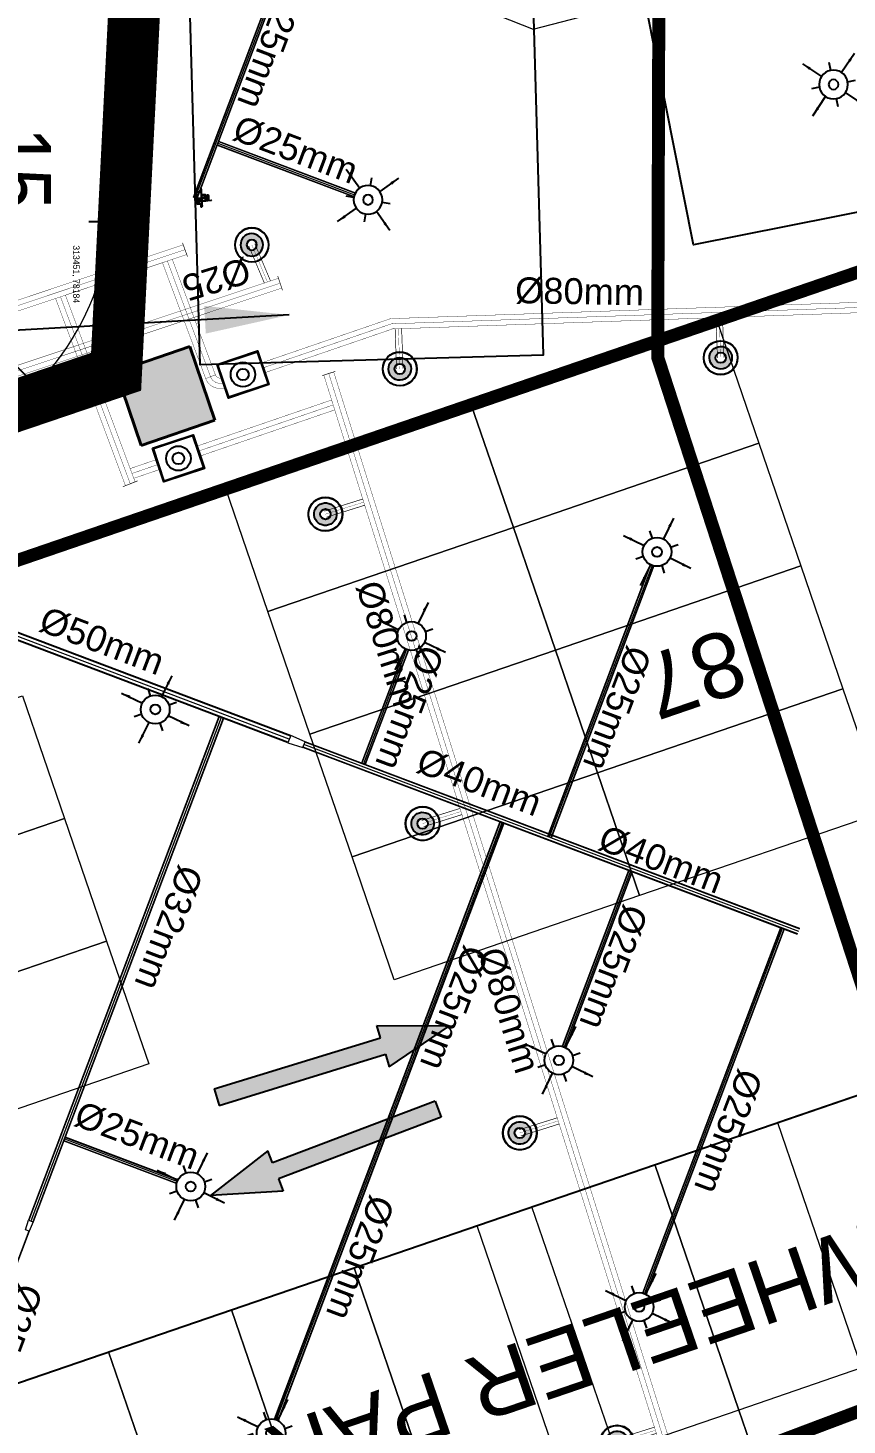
# Model space of a CAD drawing. Header units: inches. Extents: x 257070 to 799932, y -17980 to 269260.
# Drawn here: x 312817 to 319131, y 68906 to 79677 of the extents above; entities that cross this region are included whole.
import ezdxf

# ---------------------------------------------------------------- set-up
doc = ezdxf.new("R2010")
doc.units = ezdxf.units.IN
doc.header["$MEASUREMENT"] = 0
doc.header["$PDMODE"] = 99
doc.header["$PDSIZE"] = 100
doc.linetypes.add('Basement 1floor plan$0$CENTERX2', pattern=[4, 2.5, -0.5, 0.5, -0.5])
for name, color, linetype, lineweight in [('0-AES-DIM', 7, 'Continuous', 5), ('0-AES-F-SPRINKLER PIPE', 10, 'Continuous', 15), ('0-aes-FF-Sprinkler Header', 5, 'Continuous', 0), ('07--DIM-2', 2, 'Continuous', 25), ('E--CONCRETE-4', 4, 'Continuous', 40), ('E--CONCRETE-SHADE', 253, 'Continuous', 20), ('M--TILING-2', 252, 'Continuous', 18), ('Q--PARKING', 253, 'Continuous', 13)]:
    doc.layers.add(name, color=color, linetype=linetype, lineweight=lineweight)
for name, color, linetype in [('0-AES-F-SPRINKLER', 10, 'Continuous'), ('0-aes-ff Nozzel', 30, 'Continuous'), ('0-aes-water curtan pipe', 200, 'Continuous'), ('2 wheeler barrier', 170, 'Continuous'), ('basement-1 r.c.c.$0$DSP_R.C.C.', 1, 'Continuous'), ('basement-1 r.c.c.$0$DSP_R.C.C. HATCH', 253, 'Continuous'), ('basement1_AP$0$A-_ROAD----_E-_-', 2, 'Continuous'), ('DSP_MISCELANEOUS', 252, 'Continuous'), ('DSP_TREE CO-ORDINATES', 206, 'Continuous'), ('RETAIL', 40, 'Continuous')]:
    doc.layers.add(name, color=color, linetype=linetype)
doc.layers.add('CORE - I', color=7, linetype='Continuous', true_color=0xffa824)
doc.layers.add('CORE -E', color=7, linetype='Continuous', true_color=0x642d8b)
doc.styles.get("Standard").update_dxf_attribs({"font": 'arial.ttf'})
doc.styles.add('TEXT style 175', font='GOTHIC.TTF')
doc.styles.add('TEXT style 200', font='ARIALN.TTF')
doc.styles.add('TEXT style 75', font='ARIALN.TTF')
doc.dimstyles.new('75', dxfattribs={"dimscale": 1.5, "dimtxt": 200, "dimasz": 113, "dimexe": 113, "dimexo": 0, "dimgap": 25, "dimtad": 0, "dimdec": 0, "dimrnd": 5, "dimzin": 0, "dimdsep": 46, "dimtxsty": 'TEXT style 75', "dimblk": 'ARCHTICK', "dimcen": 0.09, "dimdle": 113, "dimclrd": 8, "dimclre": 8, "dimclrt": 256, "dimadec": 0, "dimazin": 0, "dimtfac": 1, "dimtdec": 0, "dimtofl": 0, "dimtmove": 1, "dimatfit": 3, "dimldrblk": 'OPEN90', "dimfxl": 0, "dimtolj": 1, "dimtzin": 0, "dimarcsym": 0})
doc.dimstyles.new('ISO-25', dxfattribs={"dimtxt": 2.5, "dimasz": 2.5, "dimexe": 1.25, "dimexo": 0.625, "dimtad": 1, "dimtxsty": 'Standard', "dimcen": 2.5, "dimadec": 0, "dimazin": 0, "dimtfac": 1, "dimtmove": 0, "dimatfit": 3, "dimfxl": 1, "dimarcsym": 0})
doc.dimstyles.get("Standard").update_dxf_attribs({"dimtxt": 650, "dimasz": 650, "dimexe": 0.18, "dimexo": 0.0625, "dimgap": 0.09, "dimtad": 0, "dimtoh": 1, "dimdec": 0, "dimzin": 0, "dimdsep": 46, "dimtxsty": 'Standard', "dimcen": 0.09, "dimadec": 0, "dimazin": 0, "dimtfac": 1, "dimtdec": 0, "dimtofl": 0, "dimtmove": 0, "dimatfit": 3, "dimfxl": 1, "dimtolj": 1, "dimtzin": 0, "dimarcsym": 0})

# ---------------------------------------------------------------- blocks, each defined once
blk = doc.blocks.new('_ArchTick')
at = {"color": 0, "linetype": 'ByBlock', "const_width": 0.15}
blk.add_lwpolyline([(-0.5, -0.5), (0.5, 0.5)], dxfattribs=at)
blk = doc.blocks.new('*D241')
at = {"layer": '07--DIM-2', "color": 251, "lineweight": -2, "ltscale": 1000, "transparency": 16777216}
blk.add_line((312167, 77625), (312878, 76921), dxfattribs=at)
at = {"layer": 'DEFPOINTS', "color": 0, "ltscale": 1000, "transparency": 16777216}
for p in [(311456, 78328, 0), (312878, 76921, 0)]:
    blk.add_point(p, dxfattribs=at)
at = {"layer": '07--DIM-2', "color": 251, "lineweight": -2, "ltscale": 1000, "transparency": 16777216, "xscale": 350, "yscale": 350, "zscale": 350, "rotation": 315.2952046973252}
blk.add_blockref('_ArchTick', (312878, 76921), dxfattribs=at)
at = {"layer": '07--DIM-2', "ltscale": 1000, "transparency": 16777216, "insert": (311575, 78210), "char_height": 500, "attachment_point": 5, "rotation": 315.2952, "style": 'TEXT style 75'}
blk.add_mtext('\\A1;R2000', dxfattribs=at)
blk = doc.blocks.new('_Open90')
at = {"color": 0, "linetype": 'ByBlock', "lineweight": -2}
for p, q in [((-0.5, 0.5), (0, 0)), ((0, 0), (-1, 0)), ((0, 0), (-0.5, -0.5))]:
    blk.add_line(p, q, dxfattribs=at)
blk = doc.blocks.new('basement1_AP$0$AR-DIR-A')
h = blk.add_hatch()
h.set_pattern_fill('ANSI31', color=8)
h.paths.add_polyline_path([(158, -458), (26, -458), (26, -1800), (-74, -1800), (92, -2335), (258, -1800), (158, -1800)])
at = {"layer": 'DSP_MISCELANEOUS', "color": 8}
for p, q in [((158, -458), (26, -458)), ((26, -458), (26, -1800)), ((158, -458), (158, -1800)), ((26, -1800), (-74, -1800)), ((-74, -1800), (92, -2335)), ((258, -1800), (92, -2335)), ((158, -1800), (258, -1800))]:
    blk.add_line(p, q, dxfattribs=at)
blk = doc.blocks.new('A$C74B46BF2')
at = {"layer": 'basement-1 r.c.c.$0$DSP_R.C.C. HATCH', "ltscale": 3.5}
h = blk.add_hatch(color=8, dxfattribs=at)
h.dxf.hatch_style = 1
h.paths.add_polyline_path([(-17267, 23295), (-17867, 23295), (-17867, 22695), (-17267, 22695)])
at = {"layer": 'basement-1 r.c.c.$0$DSP_R.C.C.', "color": 8, "ltscale": 10}
for p, q in [((-17267, 23295), (-17867, 23295)), ((-17867, 23295), (-17867, 22695)), ((-17267, 22695), (-17267, 23295)), ((-17867, 22695), (-17267, 22695))]:
    blk.add_line(p, q, dxfattribs=at)
blk = doc.blocks.new('*U463')
at = {"layer": 'DSP_TREE CO-ORDINATES', "color": 162}
for p, q in [((0, -329), (0, 329)), ((-329, 0), (329, 0))]:
    blk.add_line(p, q, dxfattribs=at)
at = {"layer": 'DSP_TREE CO-ORDINATES', "color": 162, "ltscale": 3.5}
blk.add_lwpolyline([(-185, 0), (0, 185), (185, 0), (0, -184), (-185, 0)], dxfattribs=at)
at = {"layer": 'DEFPOINTS', "style": 'TEXT style 175'}
blk.add_attdef('CORDINATE', (367, -572), '', height=100, dxfattribs=at)
at = {"layer": 'DSP_TREE CO-ORDINATES', "color": 164, "style": 'TEXT style 200'}
blk.add_attdef('NO.', (-1456, -1912), '', height=1000, dxfattribs=at)
blk = doc.blocks.new('A$C3CA070F1')
at = {"layer": '0-AES-F-SPRINKLER'}
h = blk.add_hatch(dxfattribs=at)
h.set_pattern_fill('ANSI31', color=3, scale=0.196883, angle=-34.2335, style=0)
h.set_pattern_definition([(100.766483, (49937.1607, 174049.7081), (1.474466316, 0.280375668), [])])
edge = h.paths.add_edge_path()
edge.add_line((-1, 85), (-1, 84))
edge.add_line((-1, 84), (-6, 84))
edge.add_ellipse((-7, 82), major_axis=(-1.42, -0.27), ratio=1, start_angle=257, end_angle=315)
edge.add_line((-8, 83), (-15, 72))
edge.add_ellipse((-12, 70), major_axis=(-4.25, -0.81), ratio=1, start_angle=-45, end_angle=45)
edge.add_line((-14, 66), (14, 47))
edge.add_line((14, 47), (13, 46))
edge.add_line((13, 46), (-15, 65))
edge.add_ellipse((-12, 70), major_axis=(-5.52, -1.05), ratio=1, start_angle=-45, end_angle=45, ccw=False)
edge.add_line((-16, 73), (-9, 84))
edge.add_ellipse((-7, 82), major_axis=(-2.69, -0.51), ratio=1, start_angle=257, end_angle=315, ccw=False)
edge.add_line((-6, 85), (-1, 85))
h = blk.add_hatch(dxfattribs=at)
h.set_pattern_fill('ANSI31', color=3, scale=0.196883, angle=-124.2335, style=0)
h.set_pattern_definition([(190.766483, (49937.1607, 174049.7081), (-0.280375668, 1.474466316), [])])
edge = h.paths.add_edge_path()
edge.add_line((-1, 54), (7, 48))
edge.add_line((7, 48), (8, 49))
edge.add_line((8, 49), (0, 55))
edge.add_ellipse((-2, 52), major_axis=(-0.69, 3.63), ratio=1, start_angle=315, end_angle=405)
edge.add_line((-6, 54), (-14, 41))
edge.add_ellipse((-11, 39), major_axis=(-0.69, 3.63), ratio=1, start_angle=45, end_angle=135)
edge.add_line((-13, 36), (-9, 33))
edge.add_ellipse((-10, 32), major_axis=(-0.27, 1.42), ratio=1, start_angle=225, end_angle=315, ccw=False)
edge.add_line((-9, 31), (-10, 30))
edge.add_line((-10, 30), (-8, 29))
edge.add_line((-8, 29), (-7, 30))
edge.add_ellipse((-10, 32), major_axis=(-3.3, -0.63), ratio=1, start_angle=135, end_angle=225)
edge.add_line((-8, 35), (-12, 38))
edge.add_ellipse((-11, 39), major_axis=(-1.75, -0.33), ratio=1, start_angle=-45, end_angle=45, ccw=False)
edge.add_line((-13, 40), (-4, 53))
edge.add_ellipse((-2, 52), major_axis=(-1.75, -0.33), ratio=1, start_angle=225, end_angle=315, ccw=False)
at = {"layer": '0-AES-F-SPRINKLER', "color": 3}
for p, q in [((-98, 39), (-97, 43)), ((-98, 38), (-98, 39)), ((-98, 39), (-98, 39)), ((-98, 39), (-98, 39)), ((-98, 37), (-98, 38)), ((-98, 38), (-98, 38)), ((-98, 38), (-98, 38)), ((-98, 38), (-98, 38)), ((-98, 38), (-98, 38)), ((-98, 38), (-98, 38)), ((-98, 38), (-98, 38)), ((-98, 38), (-98, 38)), ((-98, 38), (-98, 38)), ((-98, 38), (-98, 38)), ((-96, 37), (-98, 37)), ((-98, 37), (-98, 37)), ((-98, 37), (-98, 37)), ((-98, 37), (-98, 37)), ((-98, 37), (-98, 37)), ((-98, 37), (-98, 37)), ((-98, 37), (-98, 37)), ((-98, 37), (-98, 37)), ((-98, 37), (-98, 37)), ((-98, 37), (-98, 37)), ((-98, 37), (-98, 37)), ((-98, 37), (-98, 37)), ((-98, 37), (-98, 37)), ((-98, 37), (-98, 37)), ((-98, 37), (-98, 37)), ((-98, 37), (-98, 37)), ((-98, 37), (-98, 37)), ((-97, 37), (-98, 37)), ((-98, 37), (-98, 37)), ((-98, 37), (-98, 37)), ((-98, 37), (-98, 37)), ((-98, 37), (-98, 37)), ((-98, 37), (-98, 37)), ((-98, 37), (-98, 37)), ((-98, 37), (-98, 37)), ((-98, 37), (-98, 37)), ((-98, 37), (-98, 37)), ((-98, 37), (-98, 37)), ((-98, 37), (-98, 37)), ((-98, 37), (-98, 37)), ((-98, 37), (-98, 37)), ((-97, 45), (-79, 71)), ((-96, 40), (-97, 40)), ((-97, 40), (-97, 40)), ((-97, 40), (-97, 40)), ((-97, 40), (-97, 39)), ((-97, 39), (-97, 39)), ((-97, 39), (-97, 39)), ((-97, 39), (-97, 39)), ((-97, 39), (-97, 39)), ((-97, 39), (-97, 39)), ((-97, 39), (-97, 39)), ((-97, 39), (-97, 39)), ((-97, 39), (-97, 38)), ((-97, 38), (-97, 38)), ((-97, 38), (-97, 38)), ((-97, 38), (-97, 38)), ((-97, 38), (-97, 38)), ((-97, 38), (-97, 38)), ((-97, 38), (-97, 38)), ((-97, 38), (-97, 38)), ((-97, 38), (-97, 38)), ((-97, 38), (-97, 38)), ((-97, 38), (-97, 38)), ((-97, 38), (-97, 37)), ((-97, 37), (-97, 37)), ((-97, 37), (-97, 37)), ((-97, 37), (-97, 37)), ((-95, 46), (-96, 42)), ((-96, 42), (-96, 42)), ((-96, 42), (-96, 41)), ((-96, 41), (-96, 41)), ((-96, 41), (-96, 41)), ((-96, 41), (-96, 41)), ((-96, 41), (-96, 41)), ((-96, 41), (-96, 41)), ((-96, 41), (-96, 41)), ((-96, 41), (-96, 41)), ((-96, 41), (-96, 41)), ((-96, 41), (-96, 40)), ((-96, 40), (-96, 40)), ((-96, 40), (-96, 40)), ((-96, 40), (-96, 40)), ((-96, 40), (-96, 40)), ((-95, 37), (-96, 37)), ((-96, 37), (-96, 37)), ((-96, 37), (-96, 37)), ((-96, 37), (-96, 37)), ((-96, 37), (-96, 37)), ((-94, 38), (-95, 38)), ((-95, 38), (-95, 38)), ((-95, 38), (-95, 38)), ((-95, 38), (-95, 38)), ((-95, 38), (-95, 38)), ((-95, 38), (-95, 38)), ((-95, 38), (-95, 38)), ((-95, 38), (-95, 38)), ((-95, 38), (-95, 38)), ((-95, 38), (-95, 37)), ((-95, 37), (-95, 37)), ((-95, 37), (-95, 37)), ((-95, 37), (-95, 37)), ((-95, 37), (-95, 37)), ((-95, 37), (-95, 37)), ((-95, 37), (-95, 37)), ((-95, 37), (-95, 37)), ((-95, 37), (-95, 37)), ((-95, 37), (-95, 37)), ((-95, 37), (-95, 37)), ((-95, 37), (-95, 37)), ((-95, 37), (-95, 37)), ((-95, 37), (-95, 37)), ((-95, 37), (-95, 37)), ((-95, 37), (-95, 37)), ((-95, 37), (-95, 37)), ((-94, 88), (-93, 90)), ((-72, 73), (-94, 88)), ((-94, 43), (-94, 48)), ((-93, 43), (-94, 43)), ((-94, 43), (-94, 43)), ((-94, 43), (-94, 43)), ((-94, 43), (-94, 43)), ((-94, 43), (-94, 43)), ((-94, 43), (-94, 41)), ((-94, 43), (-94, 43)), ((-94, 43), (-94, 43)), ((-94, 43), (-94, 43)), ((-94, 43), (-94, 43)), ((-94, 43), (-94, 43)), ((-94, 43), (-94, 43)), ((-94, 43), (-94, 43)), ((-94, 43), (-94, 43)), ((-94, 43), (-94, 43)), ((-94, 43), (-94, 43)), ((-94, 43), (-94, 43)), ((-94, 41), (-94, 41)), ((-94, 41), (-94, 41)), ((-94, 41), (-94, 41)), ((-94, 41), (-94, 41)), ((-94, 41), (-94, 41)), ((-94, 41), (-94, 41)), ((-94, 41), (-94, 41)), ((-94, 41), (-94, 40)), ((-94, 40), (-94, 40)), ((-94, 40), (-94, 40)), ((-94, 40), (-94, 40)), ((-94, 40), (-94, 40)), ((-94, 40), (-94, 40)), ((-94, 40), (-94, 40)), ((-94, 40), (-94, 40)), ((-94, 40), (-94, 39)), ((-94, 39), (-94, 39)), ((-94, 39), (-94, 39)), ((-94, 39), (-94, 39)), ((-94, 39), (-94, 39)), ((-94, 39), (-94, 39)), ((-94, 39), (-94, 39)), ((-94, 39), (-94, 39)), ((-94, 39), (-94, 38)), ((-93, 90), (-59, 67)), ((-93, 47), (-93, 49)), ((-91, 47), (-93, 43)), ((-93, 46), (-93, 47)), ((-92, 46), (-93, 46)), ((-93, 46), (-93, 46)), ((-93, 46), (-93, 46)), ((-93, 46), (-93, 46)), ((-93, 46), (-93, 46)), ((-93, 46), (-93, 46)), ((-93, 46), (-93, 46)), ((-93, 46), (-93, 46)), ((-93, 46), (-93, 46)), ((-93, 46), (-93, 46)), ((-93, 46), (-93, 46)), ((-93, 46), (-93, 46)), ((-93, 46), (-93, 46)), ((-93, 46), (-93, 46)), ((-93, 46), (-93, 46)), ((-93, 46), (-93, 46)), ((-93, 46), (-93, 46)), ((-93, 46), (-93, 46)), ((-93, 46), (-93, 46)), ((-93, 46), (-93, 46)), ((-91, 42), (-93, 43)), ((-93, 43), (-93, 43)), ((-93, 43), (-93, 43)), ((-93, 43), (-93, 43)), ((-93, 43), (-93, 43)), ((-93, 43), (-93, 43)), ((-93, 43), (-93, 43)), ((-93, 43), (-93, 43)), ((-93, 43), (-93, 43)), ((-93, 43), (-93, 43)), ((-93, 43), (-93, 43)), ((-93, 43), (-93, 43)), ((-93, 43), (-93, 43)), ((-93, 43), (-93, 43)), ((-93, 43), (-93, 43)), ((-93, 43), (-93, 43)), ((-93, 43), (-93, 43)), ((-93, 43), (-93, 43)), ((-93, 43), (-93, 43)), ((-93, 43), (-93, 43)), ((-93, 43), (-93, 43)), ((-93, 43), (-93, 43)), ((-93, 43), (-93, 43)), ((-85, 66), (-92, 55)), ((-90, 50), (-92, 46)), ((-92, 46), (-92, 46)), ((-92, 46), (-92, 46)), ((-92, 46), (-92, 46)), ((-92, 46), (-92, 46)), ((-92, 46), (-92, 46)), ((-90, 47), (-91, 47)), ((-90, 43), (-91, 42)), ((-91, 42), (-91, 42)), ((-91, 42), (-91, 42)), ((-91, 42), (-91, 42)), ((-91, 42), (-91, 42)), ((-91, 42), (-91, 42)), ((-91, 42), (-91, 42)), ((-91, 42), (-91, 42)), ((-91, 42), (-91, 42)), ((-91, 42), (-91, 42)), ((-91, 42), (-91, 42)), ((-91, 42), (-91, 42)), ((-91, 42), (-91, 42)), ((-91, 42), (-91, 42)), ((-91, 42), (-91, 42)), ((-91, 42), (-91, 42)), ((-88, 57), (-90, 49)), ((-89, 54), (-90, 51)), ((-90, 50), (-90, 50)), ((-88, 47), (-90, 43)), ((-90, 47), (-88, 47)), ((-90, 43), (-90, 43)), ((-90, 43), (-90, 43)), ((-90, 43), (-90, 43)), ((-89, 55), (-89, 55)), ((-88, 46), (-88, 47)), ((-87, 59), (-87, 59)), ((-87, 59), (-87, 59)), ((-86, 57), (-87, 49)), ((-87, 49), (-83, 28)), ((-85, 58), (-85, 58)), ((-77, 43), (-85, 49)), ((-83, 28), (-60, 9)), ((-77, 70), (-82, 63)), ((-80, 66), (-82, 67)), ((-45, 31), (-81, -23)), ((-78, 63), (-80, 65)), ((-79, 71), (-77, 70)), ((-71, 26), (-79, 31)), ((-57, 13), (-79, 28)), ((-70, 64), (-78, 63)), ((-78, -29), (-40, 27)), ((-69, 55), (-75, 59)), ((-66, 54), (-74, 42)), ((-74, 42), (-71, 26)), ((-73, 44), (-71, 43)), ((-69, 47), (-72, 43)), ((-71, 43), (-70, 43)), ((-71, 26), (-55, 15)), ((-70, 43), (-66, 49)), ((-66, 50), (-68, 52)), ((-61, 65), (-67, 69)), ((-62, 66), (-67, 65)), ((-50, 57), (-66, 54)), ((-66, 49), (-66, 50)), ((-47, 28), (-63, 40)), ((-59, 67), (-61, 65)), ((-57, 67), (-60, 66)), ((-60, 44), (-42, 32)), ((-50, 57), (-58, 62)), ((-19, 46), (-57, 67)), ((-17, 37), (-55, 63)), ((-29, 42), (-50, 57)), ((-13, 9), (-45, 31)), ((-36, 42), (-44, 30)), ((-43, 33), (-35, 46)), ((-39, -30), (-13, 9)), ((-37, 25), (-28, 38)), ((-35, 41), (-36, 42)), ((-32, 32), (-35, 39)), ((-30, 52), (-16, 73)), ((-29, 20), (-17, 37)), ((-28, 38), (-26, 40)), ((-21, 32), (-28, 37)), ((-23, 16), (-12, 33)), ((-1, 26), (-23, -9)), ((-22, 15), (-12, 31)), ((-9, 32), (-21, 14)), ((2, 24), (-20, -11)), ((-20, -8), (-1, 22)), ((-17, 37), (-19, 46)), ((-19, 13), (-10, 29)), ((-7, 30), (-18, 12)), ((-17, 37), (-17, 37)), ((4, 22), (-17, -13)), ((-17, -10), (1, 20)), ((-16, 73), (-9, 84)), ((-16, 11), (-7, 27)), ((-8, 83), (-15, 72)), ((13, 46), (-15, 65)), ((-4, 28), (-15, 10)), ((-1, 84), (-14, 66)), ((-14, 66), (14, 47)), ((-6, 54), (-14, 41)), ((-12, 33), (-14, 33)), ((-14, -15), (7, 20)), ((-14, -12), (4, 18)), ((-13, 40), (-4, 53)), ((-13, 36), (-9, 33)), ((-13, 9), (-4, 24)), ((-2, 34), (-12, 41)), ((-8, 35), (-12, 38)), ((-12, 31), (-12, 33)), ((-9, 32), (-12, 31)), ((7, 16), (-11, -13)), ((-10, 29), (-9, 32)), ((-9, 31), (-10, 30)), ((-7, 30), (-10, 29)), ((-10, 30), (-8, 29)), ((9, 17), (-10, -14)), ((-9, -13), (9, 13)), ((-8, 29), (-7, 30)), ((8, 49), (-7, 27)), ((-7, 27), (-7, 30)), ((-4, 28), (-7, 27)), ((-6, 85), (-1, 85)), ((-1, 84), (-6, 84)), ((5, 44), (-5, 51)), ((-4, 24), (-4, 28)), ((-1, 26), (-4, 24)), ((-1, 85), (-1, 84)), ((-1, 54), (7, 48)), ((13, 46), (-1, 25)), ((-1, 22), (-1, 26)), ((2, 24), (-1, 22)), ((8, 49), (0, 55)), ((1, 20), (2, 24)), ((4, 22), (1, 20)), ((4, 18), (4, 22)), ((7, 20), (4, 18)), ((7, 48), (8, 49)), ((7, 16), (7, 20)), ((9, 17), (7, 16)), ((9, 15), (9, 17)), ((14, 47), (13, 46)), ((-82, -25), (-80, -30)), ((-80, -30), (-78, -29)), ((-66, -11), (-39, -30)), ((-23, -7), (-23, -9)), ((-23, -9), (-20, -8)), ((-20, -8), (-20, -11)), ((-20, -11), (-17, -10)), ((-17, -10), (-17, -13)), ((-17, -13), (-14, -12)), ((-14, -12), (-14, -15)), ((-14, -15), (-11, -13)), ((-11, -13), (-11, -14)), ((-11, -14), (-11, -14))]:
    blk.add_line(p, q, dxfattribs=at)
for centre, major_axis, start_param, end_param in [((-95, 43), (-0.41, 2.13), 0.784914, 1.034983), ((-95, 43), (-2.74, -0.52), -0.560204, -0.324923), ((-93, 46), (-0.51, 2.68), 0.787914, 1.247507), ((-93, 48), (-1.75, -0.33), -0.775969, -0.160442), ((-91, 54), (-0.29, 1.52), 0.785398, 2.356194), ((-92, 49), (-0.33, 1.74), 0.791774, 1.412986), ((-89, 55), (-0.103, 0.54), 0.916881, 1.969618), ((-93, 51), (-3.09, -0.59), 2.526084, 2.789089), ((-95, 50), (-5.72, -1.09), 2.374727, 2.798549), ((-91, 55), (-0.33, 1.74), 4.197625, 4.773282), ((-84, 57), (-3.79, -0.72), -0.784768, -0.363877), ((-93, 50), (-5.72, -1.09), 2.377207, 2.798549), ((-80, 54), (-1.57, 8.26), 0.010205, 0.785398), ((-84, 56), (-0.35, 1.85), 0.785501, 1.132999), ((-83, 65), (-1.52, -0.29), 3.926991, 5.497787), ((-80, 54), (-5.9, -1.12), 4.155645, 5.497787), ((-80, 54), (-8.26, -1.57), 4.155621, 4.722594), ((-75, 68), (-8.26, -1.57), 1.014052, 3.151797), ((-75, 63), (-2.79, -0.53), -0.113999, 0.093951), ((-75, 68), (-1.12, 5.9), 2.584882, 5.497787), ((-75, 46), (-0.53, 2.79), 2.356194, 3.926991), ((-75, 68), (-1.57, 8.26), 4.722594, 5.497787), ((-70, 53), (-2.79, -0.53), 2.356194, 3.926991), ((-65, 44), (-3.72, -0.71), -0.403281, 1.321745), ((-65, 44), (-0.71, 3.72), 4.96144, 6.686466), ((-65, 37), (-0.56, 2.96), 5.497794, 6.034125), ((-59, 47), (-2.96, -0.56), 0.24906, 0.785391), ((-60, 60), (-2.83, -0.54), 3.926991, 4.712389), ((-33, 40), (-0.45, 2.36), 0.803442, 1.867502), ((-30, 39), (-2.79, -0.53), 2.356194, 3.926991), ((-24, 39), (-0.53, 2.79), 5.497787, 7.068583), ((-12, 70), (-5.52, -1.05), -0.785398, 0.785398), ((-15, 35), (-0.54, 2.83), 0.785398, 3.403392), ((-12, 70), (-4.25, -0.81), -0.785398, 0.785398), ((-11, 39), (-0.69, 3.63), 0.785398, 2.356194), ((-11, 39), (-1.75, -0.33), -0.785398, 0.785398), ((-7, 82), (-2.69, -0.51), 4.485496, 5.497787), ((-10, 32), (-0.27, 1.42), 3.926991, 5.497787), ((-7, 82), (-1.42, -0.27), 4.485496, 5.497787), ((-10, 32), (-3.3, -0.63), 2.356194, 3.926991), ((-2, 52), (-0.69, 3.63), 5.497787, 7.068583), ((-2, 52), (-1.75, -0.33), 3.926991, 5.497787), ((6, 14), (-0.54, 2.83), 3.926991, 4.712389), ((-79, -24), (-0.51, 2.69), 0.785398, 1.797689), ((-11, -11), (-2.83, -0.54), 1.570796, 2.356194)]:
    blk.add_ellipse(centre, major_axis=major_axis, ratio=1, start_param=start_param, end_param=end_param, dxfattribs=at)
at = {"layer": '0-AES-F-SPRINKLER', "color": 3, "extrusion": (0, 0, -1)}
for centre, major_axis, start_param, end_param in [((-86, 47), (-0.53, 2.79), -0.113999, 0.785398), ((-77, 34), (-0.54, 2.83), 3.926991, 4.712389)]:
    blk.add_ellipse(centre, major_axis=major_axis, ratio=1, start_param=start_param, end_param=end_param, dxfattribs=at)
blk = doc.blocks.new('*U737')
at = {"layer": '0-AES-F-SPRINKLER PIPE', "color": 200, "lineweight": 30, "const_width": 2.67}
for points in [[(-1770300, 103199), (-1770300, 47081)], [(-1770220, 103199), (-1770220, 47081)]]:
    blk.add_lwpolyline(points, dxfattribs=at)
at = {"layer": '0-AES-F-SPRINKLER PIPE', "color": 252, "lineweight": 30, "const_width": 2.67}
blk.add_lwpolyline([(-1770260, 103199), (-1770260, 47081)], dxfattribs=at)
blk = doc.blocks.new('*U742')
at = {"layer": '0-AES-F-SPRINKLER PIPE', "color": 200, "lineweight": 30, "const_width": 2.67}
for points in [[(-1770300, 129649), (-1770300, 110530)], [(-1770220, 129649), (-1770220, 110530)]]:
    blk.add_lwpolyline(points, dxfattribs=at)
at = {"layer": '0-AES-F-SPRINKLER PIPE', "color": 252, "lineweight": 30, "const_width": 2.67}
blk.add_lwpolyline([(-1770260, 129649), (-1770260, 110530)], dxfattribs=at)
blk = doc.blocks.new('*U701')
at = {"layer": '0-aes-FF-Sprinkler Header', "color": 1, "const_width": 5}
for points in [[(12087231, -3664419), (12087541, -3664419)], [(12087231, -3664469), (12087541, -3664469)]]:
    blk.add_lwpolyline(points, dxfattribs=at)
at = {"layer": '0-aes-FF-Sprinkler Header', "color": 8, "const_width": 2}
blk.add_lwpolyline([(12087231, -3664444), (12087541, -3664444)], dxfattribs=at)
blk = doc.blocks.new('Nozzel')
at = {"transparency": 33554585}
h = blk.add_hatch(color=30, dxfattribs=at)
h.dxf.hatch_style = 1
edge = h.paths.add_edge_path()
edge.add_ellipse((-1664094, 224269), major_axis=(0.9, 87), ratio=1, start_angle=0, end_angle=360)
edge = h.paths.add_edge_path(flags=16)
edge.add_arc((-1664094, 224269), 40, 0, 360)
blk.add_circle((-1664094, 224269), 40)
at = {"layer": '0-AES-F-SPRINKLER', "color": 13}
blk.add_circle((-1664094, 224269), 131, dxfattribs=at)
for major_axis, start_param, end_param in [((1, 130), 1.575618, 7.858803), ((0.9, 87), 1.580914353715009, 7.864099660894595)]:
    blk.add_ellipse((-1664094, 224269), major_axis=major_axis, ratio=1, start_param=start_param, end_param=end_param, dxfattribs=at)
at = {"layer": '0-AES-F-SPRINKLER PIPE', "lineweight": 30, "rotation": 180}
blk.add_blockref('*U701', (10423137, -3440175), dxfattribs=at)
blk = doc.blocks.new('*U751')
at = {"layer": '0-AES-F-SPRINKLER PIPE', "color": 200, "lineweight": 30, "const_width": 2.67}
for points in [[(-1770300, 103462), (-1770300, 90400)], [(-1770220, 103462), (-1770220, 90400)]]:
    blk.add_lwpolyline(points, dxfattribs=at)
at = {"layer": '0-AES-F-SPRINKLER PIPE', "color": 252, "lineweight": 30, "const_width": 2.67}
blk.add_lwpolyline([(-1770260, 103462), (-1770260, 90400)], dxfattribs=at)
blk = doc.blocks.new('deloge valve')
at = {"layer": '0-aes-water curtan pipe', "color": 0}
for points in [[(41986, 302448), (41986, 302119), (41712, 302119), (41712, 302448)], [(41981, 302443), (41981, 302124), (41717, 302124), (41717, 302443)]]:
    blk.add_lwpolyline(points, close=True, dxfattribs=at)
for radius in [94.6, 44.6]:
    blk.add_circle((41849, 302284), radius, dxfattribs=at)
blk = doc.blocks.new('A$C3B671B2F')
at = {"layer": '0-AES-F-SPRINKLER PIPE', "color": 200, "lineweight": 30, "const_width": 2.67}
for points in [[(1, 1, -0.414214), (121, 121, -0.414214)], [(81, 1, -0.414214), (121, 41, -0.414214)]]:
    blk.add_lwpolyline(points, format="xyb", dxfattribs=at)
for points in [[(121, 41), (121, 121)], [(81, 1), (1, 1)]]:
    blk.add_lwpolyline(points, dxfattribs=at)
at = {"layer": '0-AES-F-SPRINKLER PIPE', "color": 252, "lineweight": 30, "const_width": 2.67}
blk.add_lwpolyline([(41, 1, -0.414214), (121, 81)], format="xyb", dxfattribs=at)
blk = doc.blocks.new('*U755')
at = {"layer": '0-AES-F-SPRINKLER PIPE', "color": 200, "lineweight": 30, "const_width": 2.67}
for points in [[(-1770300, 102701), (-1770300, 101603)], [(-1770220, 102701), (-1770220, 101603)]]:
    blk.add_lwpolyline(points, dxfattribs=at)
at = {"layer": '0-AES-F-SPRINKLER PIPE', "color": 252, "lineweight": 30, "const_width": 2.67}
blk.add_lwpolyline([(-1770260, 102701), (-1770260, 101603)], dxfattribs=at)
blk = doc.blocks.new('*U756')
at = {"layer": '0-AES-F-SPRINKLER PIPE', "color": 200, "lineweight": 30, "const_width": 2.67}
for points in [[(-1770300, 102663), (-1770300, 101603)], [(-1770220, 102663), (-1770220, 101603)]]:
    blk.add_lwpolyline(points, dxfattribs=at)
at = {"layer": '0-AES-F-SPRINKLER PIPE', "color": 252, "lineweight": 30, "const_width": 2.67}
blk.add_lwpolyline([(-1770260, 102663), (-1770260, 101603)], dxfattribs=at)
blk = doc.blocks.new('*U752')
at = {"layer": '0-AES-F-SPRINKLER PIPE', "color": 200, "lineweight": 30, "const_width": 2.67}
for points in [[(-1770300, 101618), (-1770300, 100080)], [(-1770220, 101618), (-1770220, 100080)]]:
    blk.add_lwpolyline(points, dxfattribs=at)
at = {"layer": '0-AES-F-SPRINKLER PIPE', "color": 252, "lineweight": 30, "const_width": 2.67}
blk.add_lwpolyline([(-1770260, 101618), (-1770260, 100080)], dxfattribs=at)
blk = doc.blocks.new('*U753')
at = {"layer": '0-AES-F-SPRINKLER PIPE', "color": 200, "lineweight": 30, "const_width": 2.67}
for points in [[(-1770300, 101730), (-1770300, 101517)], [(-1770220, 101730), (-1770220, 101517)]]:
    blk.add_lwpolyline(points, dxfattribs=at)
at = {"layer": '0-AES-F-SPRINKLER PIPE', "color": 252, "lineweight": 30, "const_width": 2.67}
blk.add_lwpolyline([(-1770260, 101730), (-1770260, 101517)], dxfattribs=at)
blk = doc.blocks.new('*U754')
at = {"layer": '0-AES-F-SPRINKLER PIPE', "color": 200, "lineweight": 30, "const_width": 2.67}
for points in [[(-1770300, 101604), (-1770300, 100652)], [(-1770220, 101604), (-1770220, 100652)]]:
    blk.add_lwpolyline(points, dxfattribs=at)
at = {"layer": '0-AES-F-SPRINKLER PIPE', "color": 252, "lineweight": 30, "const_width": 2.67}
blk.add_lwpolyline([(-1770260, 101604), (-1770260, 100652)], dxfattribs=at)
blk = doc.blocks.new('*U774')
at = {"layer": '0-AES-F-SPRINKLER PIPE', "color": 200, "lineweight": 30, "const_width": 2.67}
for points in [[(-1770300, 110153), (-1770300, 98610)], [(-1770220, 110153), (-1770220, 98610)]]:
    blk.add_lwpolyline(points, dxfattribs=at)
at = {"layer": '0-AES-F-SPRINKLER PIPE', "color": 252, "lineweight": 30, "const_width": 2.67}
blk.add_lwpolyline([(-1770260, 110153), (-1770260, 98610)], dxfattribs=at)
blk = doc.blocks.new('*U603')
at = {"layer": '0-AES-F-SPRINKLER'}
for p, q in [((171672, 56809), (171672, 56871)), ((171562, 56699), (171500, 56699)), ((171783, 56699), (171845, 56699)), ((171672, 56588), (171672, 56526))]:
    blk.add_line(p, q, dxfattribs=at)
for radius in [111, 37.8]:
    blk.add_circle((171672, 56699), radius, dxfattribs=at)
at = {"layer": '0-AES-F-SPRINKLER PIPE'}
for points, override in [([(171468, 56903), (171594, 56777)], {"dimasz": 70, "dimtad": 0, "dimfxl": 13, "dimarcsym": 1}), ([(171877, 56903), (171751, 56777)], {"dimasz": 70, "dimtad": 0, "dimfxl": 13, "dimarcsym": 1}), ([(171468, 56494), (171594, 56620)], {"dimasz": 70, "dimtad": 0, "dimfxl": 13, "dimarcsym": 1}), ([(171877, 56494), (171751, 56620)], {"dimasz": 70, "dimgap": 0.625, "dimtad": 0, "dimfxl": 13, "dimarcsym": 1})]:
    blk.add_leader(points, dimstyle='ISO-25', override=override, dxfattribs=at)

msp = doc.modelspace()

# ---------------------------------------------------------------- hatches: boundary and pattern name
at = {"layer": 'E--CONCRETE-SHADE', "ltscale": 3.5}
h = msp.add_hatch(color=8, dxfattribs=at)
h.dxf.hatch_style = 1
h.paths.add_polyline_path([(314064.3, 77220.7), (313496.8, 77026.1), (313691.3, 76458.5), (314258.9, 76653.1)])

# ---------------------------------------------------------------- linework, layer by layer
at = {"layer": '0-AES-F-SPRINKLER', "color": 7, "const_width": 100, "elevation": 0}
for points in [[(356607.5, 78193.9), (356438.2, 71883.8), (345953.6, 68179.4), (332024.7, 62667.8), (330604.2, 67058.4), (321899.6, 64138.4), (317671.9, 77137.1), (317715.9, 91029.5), (324246.5, 117779.9), (364035.7, 109784.7), (363210.3, 79337.2), (363210.3, 79337.2)], [(321656.3, 107312.1), (317715.9, 91029.5), (317671.9, 77137.1), (320194.8, 69380), (277183.8, 53136.7), (281575.8, 117011.5)]]:
    msp.add_lwpolyline(points, close=True, dxfattribs=at)
at = {"layer": '0-AES-F-SPRINKLER', "color": 7, "const_width": 100}
msp.add_lwpolyline([(321947.7, 64154.5), (320194.8, 69380), (306624.2, 64255), (277183.8, 53136.7), (275607, 28195.2), (286480.9, 13609.8), (286969.4, 13130.9), (314703.6, 41422), (322260.6, 34233.9), (333044, 30733.9), (338666.9, 32692.4), (340694.2, 37298.5), (338918.2, 41957.2), (336792.7, 47939.3), (330607.7, 67045.1)], close=True, dxfattribs=at)
at = {"layer": '0-AES-F-SPRINKLER PIPE', "ltscale": 1000, "elevation": 0}
msp.add_lwpolyline([(289695.4, 192040.5), (289492.7, 189366), (300852.7, 184162.4), (297592.4, 166572.7), (301217, 141509.9), (303053.8, 130527.9), (301502.8, 115884.4), (296279.7, 97779.6), (293101.2, 89214.1, 0.2926298), (293186.4, 89022.5), (316711.7, 79666.6), (330293.5, 83212.7), (345003.4, 88448.1), (345549.8, 86789.5)], format="xyb", dxfattribs=at)
for points in [[(314836, 80343.3), (314090.2, 78368.9)], [(314838.8, 80342.3), (314093, 78367.9)], [(314850.5, 80337.8), (314104.7, 78363.5)], [(314862.2, 80333.4), (314116.4, 78359)], [(314865, 80332.4), (314119.2, 78358)], [(314276.4, 78774), (315331.1, 78375.6)], [(314277.4, 78776.8), (315331.9, 78378.5)], [(314281.9, 78788.5), (315335.6, 78390.5)], [(314286.3, 78800.2), (315340.7, 78401.9)], [(314287.3, 78803), (315342.1, 78404.6)], [(317613.8, 75539.9), (316821.6, 73442.7)], [(317616.5, 75538.5), (316824.4, 73441.6)], [(317628, 75533.4), (316836.1, 73437.2)], [(317639.9, 75529.7), (316847.8, 73432.8)], [(317642.8, 75529), (316850.6, 73431.8)], [(314821.6, 74166.1), (312068.4, 75206.1)], [(314823.4, 74170.8), (312070.2, 75210.8)], [(314832.2, 74194.2), (312079, 75234.2)], [(314841.1, 74217.6), (312087.8, 75257.6)], [(314842.8, 74222.2), (312089.6, 75262.3)], [(315722, 74891.1), (315389, 74009.5)], [(315724.7, 74889.7), (315391.8, 74008.5)], [(315736.1, 74884.6), (315403.5, 74004.1)], [(315748, 74880.9), (315415.2, 73999.6)], [(315751, 74880.2), (315418, 73998.6)], [(314288.6, 74367.5), (312822.3, 70485.6)], [(314291.4, 74366.4), (312825.1, 70484.5)], [(314306.4, 74360.8), (312840, 70478.9)], [(314321.3, 74355.1), (312855, 70473.2)], [(314324.1, 74354), (312857.8, 70472.1)], [(318750.7, 72688.4), (314936.8, 74129)], [(318752.1, 72692.1), (314938.2, 74132.8)], [(318759.2, 72710.8), (314945.3, 74151.5)], [(318766.2, 72729.5), (314952.3, 74170.2)], [(318767.6, 72733.3), (314953.7, 74173.9)], [(316455.7, 73555.3), (314716.4, 68950.9)], [(316458.5, 73554.2), (314719.3, 68950.2)], [(316470.2, 73549.8), (314731.3, 68946.4)], [(316481.9, 73545.4), (314742.7, 68941.3)], [(316484.7, 73544.3), (314745.4, 68939.9)], [(317446.7, 73180.9), (316935, 71826.1)], [(317449.5, 73179.9), (316937.9, 71825.4)], [(317461.2, 73175.5), (316949.8, 71821.6)], [(317472.9, 73171), (316961.3, 71816.6)], [(317475.7, 73170), (316964, 71815.1)], [(318617.3, 72738.7), (317554.1, 69924.1)], [(318620.1, 72737.7), (317557.1, 69923.4)], [(318631.8, 72733.3), (317569, 69919.6)], [(318643.5, 72728.8), (317580.5, 69914.6)], [(318646.3, 72727.8), (317583.1, 69913.1)], [(313094.2, 71097.9), (313964.8, 70769)], [(313095.2, 71100.7), (313965.5, 70771.9)], [(313099.6, 71112.4), (313969.2, 70783.9)], [(313104.1, 71124), (313974.3, 70795.3)], [(313105.1, 71126.9), (313975.7, 70798)], [(312824.2, 70401.6), (311905, 67968.1)], [(312827, 70400.6), (311907.6, 67966.7)]]:
    msp.add_lwpolyline(points, dxfattribs=at)
for points in [[(314842.8, 74222.2), (314821.6, 74166.1), (314936.8, 74129), (314953.7, 74173.9)], [(312822.3, 70485.6), (312857.8, 70472.1), (312827, 70400.6), (312798, 70411.5)]]:
    msp.add_lwpolyline(points, close=True, dxfattribs=at)
at = {"layer": '0-aes-water curtan pipe', "ltscale": 1000, "const_width": 5, "elevation": 0}
for points in [[(314008.6, 78020.2), (314047.2, 77914.5)], [(314742.8, 77765.3), (314780.2, 77653)], [(315187.4, 77029.2), (315085, 76996.2)], [(313549.1, 76139.8), (313663.3, 76185.4)]]:
    msp.add_lwpolyline(points, dxfattribs=at)
at = {"layer": '2 wheeler barrier', "color": 8, "const_width": 100, "elevation": 0}
msp.add_lwpolyline([(308334.1, 75171.7), (308667.2, 74176.6), (322405, 78888.2), (328675.2, 80130.9)], dxfattribs=at)
at = {"layer": 'basement1_AP$0$A-_ROAD----_E-_-', "color": 8}
msp.add_line((308899.6, 67913.3, 0), (329336.2, 74922.2, 0), dxfattribs=at)
at = {"layer": 'CORE - I', "color": 8, "ltscale": 25, "elevation": 0}
msp.add_lwpolyline([(313993.8, 82278.9), (314142.9, 77081), (316791.8, 77157), (316642.7, 82354.9)], close=True, dxfattribs=at)
at = {"layer": 'E--CONCRETE-4', "color": 8, "ltscale": 10}
for p, q in [((314064.3, 77220.7, 0), (313496.8, 77026.1, 0)), ((314258.9, 76653.1, 0), (314064.3, 77220.7, 0)), ((313496.8, 77026.1, 0), (313691.3, 76458.5, 0)), ((313691.3, 76458.5, 0), (314258.9, 76653.1, 0))]:
    msp.add_line(p, q, dxfattribs=at)
at = {"layer": 'M--TILING-2', "color": 8, "linetype": 'Basement 1floor plan$0$CENTERX2', "ltscale": 1000, "const_width": 400, "elevation": 0}
msp.add_lwpolyline([(362913.5, 78945.2), (356607.5, 78193.9), (356438.2, 72048.3), (343669.7, 67336.7), (342600.9, 73096.2), (342087.7, 75861.7), (341941.8, 76287.4), (341917.2, 76359.2), (332268.4, 73048.3), (329845.4, 72318.4), (330647.8, 66756.1), (307375.3, 58777.1), (306624.2, 64255), (304158.1, 63408.2), (297379.9, 61087.4), (297421.1, 71567), (313496.8, 77026.1), (313768.1, 82434.7), (332643.3, 86444.5), (338945.2, 87865.2), (350086.4, 91684.8, -0.0291146), (350643, 101934, -0.0244026)], format="xyb", dxfattribs=at)
at = {"layer": 'M--TILING-2', "color": 8, "elevation": 0}
msp.add_lwpolyline([(308334.1, 75171.6), (312092.1, 76431.8, 0.3026179), (313451.1, 78184.5), (313811.3, 82120.7, -0.3324689), (314212.1, 82565.6), (331744.2, 86040.2, -0.4411032), (332933.2, 85163.8, 0.0037706), (333087.4, 83795.5)], format="xyb", dxfattribs=at)
at = {"layer": 'Q--PARKING', "color": 8, "elevation": 0}
for points in [[(316559, 75826), (316234.6, 76771.9), (318126.4, 77420.8), (318450.8, 76474.9), (316559, 75826)], [(314667.1, 75177.2), (314342.7, 76123.1), (316234.6, 76771.9), (316559, 75826), (314667.1, 75177.2)], [(316883.4, 74880.1), (316559, 75826), (318450.8, 76474.9), (318775.2, 75528.9), (316883.4, 74880.1)], [(314991.6, 74231.3), (314667.1, 75177.2), (316559, 75826), (316883.4, 74880.1), (314991.6, 74231.3)], [(317207.8, 73934.2), (316883.4, 74880.1), (318775.2, 75528.9), (319099.6, 74583), (317207.8, 73934.2)], [(315316, 73285.4), (314991.6, 74231.3), (316883.4, 74880.1), (317207.8, 73934.2), (315316, 73285.4)], [(317532.2, 72988.3), (317207.8, 73934.2), (319099.6, 74583), (319424, 73637.1), (317532.2, 72988.3)], [(312775.3, 74528.4), (313099.8, 73582.5), (311207.9, 72933.6), (310883.5, 73879.6), (312775.3, 74528.4)], [(315640.4, 72339.5), (315316, 73285.4), (317207.8, 73934.2), (317532.2, 72988.3), (315640.4, 72339.5)], [(313099.8, 73582.5), (313424.2, 72636.6), (311532.3, 71987.7), (311207.9, 72933.6), (313099.8, 73582.5)], [(313424.2, 72636.6), (313748.6, 71690.6), (311856.7, 71041.8), (311532.3, 71987.7), (313424.2, 72636.6)], [(319243.5, 69346.5), (320189.4, 69670.9), (319540.6, 71562.7), (318594.7, 71238.3), (319243.5, 69346.5)], [(319243.5, 69346.5), (318297.6, 69022.1), (317648.7, 70913.9), (318594.7, 71238.3), (319243.5, 69346.5)], [(318297.6, 69022.1), (317351.7, 68697.7), (316702.8, 70589.5), (317648.7, 70913.9), (318297.6, 69022.1)], [(316926, 68551.7), (315980.1, 68227.2), (315331.2, 70119.1), (316277.2, 70443.5), (316926, 68551.7)], [(315980.1, 68227.2), (315034.2, 67902.8), (314385.3, 69794.7), (315331.2, 70119.1), (315980.1, 68227.2)], [(315034.2, 67902.8), (314088.2, 67578.4), (313439.4, 69470.3), (314385.3, 69794.7), (315034.2, 67902.8)], [(314088.2, 67578.4), (313142.3, 67254), (312493.5, 69145.8), (313439.4, 69470.3), (314088.2, 67578.4)], [(319243.5, 69346.5), (318297.6, 69022.1), (318946.4, 67130.2), (319892.3, 67454.6), (319243.5, 69346.5)], [(318297.6, 69022.1), (317351.7, 68697.7), (318000.5, 66805.8), (318946.4, 67130.2), (318297.6, 69022.1)]]:
    msp.add_lwpolyline(points, close=True, dxfattribs=at)
at = {"layer": 'RETAIL', "color": 8, "elevation": 0}
msp.add_lwpolyline([(320497.7, 78510.2), (317947.3, 78004.7), (316936.4, 83105.5), (319486.8, 83611)], close=True, dxfattribs=at)

# ---------------------------------------------------------------- block references
at = {"color": 8, "rotation": 288.9241474647687}
msp.add_blockref('A$C74B46BF2', (297823.3, 52764.2, 0), dxfattribs=at)
at = {"layer": '0-AES-DIM', "color": 51, "xscale": -1, "rotation": 201.4044031087356}
msp.add_blockref('A$C3B671B2F', (314186.1, 76973.9, 0), dxfattribs=at)
at = {"layer": '0-AES-F-SPRINKLER', "color": 7, "xscale": -1}
for p, rotation in [((341270.8, 258659.9, 0), 101.2098694776947), ((399793.4, 238259.2, 0), 80.4645216729874)]:
    msp.add_blockref('*U603', p, dxfattribs=dict(at, rotation=rotation))
at = {"layer": '0-AES-F-SPRINKLER', "ltscale": 1000, "rotation": 215.8758505294685}
msp.add_blockref('A$C3CA070F1', (314103.2, 78364.3, 0), dxfattribs=at)
at = {"layer": '0-AES-F-SPRINKLER', "color": 7, "rotation": 18.92999789876441}
for p in [(173673.2, -33687.6, 0), (171781.4, -34336.4, 0), (169805.4, -34902.2), (172916.8, -37606.8, 0), (170079, -38580, 0), (173536, -39508.8, 0), (170698.2, -40482, 0)]:
    msp.add_blockref('*U603', p, dxfattribs=at)
at = {"layer": '0-aes-ff Nozzel', "extrusion": (-5.49725e-10, 1.30482e-09, 1), "xscale": -1, "rotation": 292.8458032662883}
msp.add_blockref('Nozzel', (-538221.3, 1524482.1, 22), dxfattribs=at)
at = {"layer": '0-aes-ff Nozzel', "extrusion": (-5.49725e-10, -1.30482e-09, 1), "rotation": 271.9979046990187}
for p in [(152039.8, -1593766.9, 0), (149566.3, -1593853.2, 0)]:
    msp.add_blockref('Nozzel', p, dxfattribs=at)
at = {"layer": '0-aes-ff Nozzel', "extrusion": (-1.25737e-09, -3.95099e-10, 1), "rotation": 197.4441325231346}
for p in [(-1339682, -208972, 0), (-1338932.5, -211357.1, 0), (-1338183.1, -213742.1, 0), (-1337433.6, -216127.1, 0)]:
    msp.add_blockref('Nozzel', p, dxfattribs=at)
at = {"layer": '0-aes-water curtan pipe', "color": 51, "extrusion": (2.609e-10, -7.47903e-09, 1), "xscale": -1, "rotation": 271.9979046990063}
msp.add_blockref('*U742', (143440, 1842726.2, 0), dxfattribs=at)
at = {"layer": '0-aes-water curtan pipe', "color": 51}
for name, p, rotation in [('*U751', (-162272.5, 1785342.8, 0), 108.5106510210589), ('*U754', (2007949.8, 601628.3, 0), 20.46482037060836), ('*U752', (2007131, 601339, 0), 20.46482037060836), ('*U756', (792524.6, -1630503.5, 0), 288.9203092713583), ('*U755', (792030.5, -1631144.2), 288.9203092713583), ('*U753', (791599, -1631288.7), 288.9203092713583)]:
    msp.add_blockref(name, p, dxfattribs=dict(at, rotation=rotation))
at = {"layer": '0-aes-water curtan pipe', "color": 51, "extrusion": (2.36917e-09, -7.09866e-09, 1), "xscale": -1, "rotation": 288.4563431589325}
msp.add_blockref('*U774', (-350158.4, 1722043.6, 0), dxfattribs=at)
at = {"layer": '0-aes-water curtan pipe', "color": 7, "rotation": 108.5116799249975}
for p in [(614405.3, 133295.9, 0), (613907.8, 132649.5)]:
    msp.add_blockref('deloge valve', p, dxfattribs=at)
at = {"layer": '0-aes-water curtan pipe', "color": 51, "xscale": -1, "rotation": 17.44413252219998}
msp.add_blockref('*U737', (-1342772.6, -552120.8, 0), dxfattribs=at)
at = {"layer": 'DSP_MISCELANEOUS', "color": 8, "rotation": 107.0482681021921}
msp.add_blockref('basement1_AP$0$AR-DIR-A', (313860.4, 71211.7, 0), dxfattribs=at)
at = {"layer": 'DSP_MISCELANEOUS', "color": 8, "xscale": -1, "rotation": 290.8117276838807}
msp.add_blockref('basement1_AP$0$AR-DIR-A', (316440.8, 71418.8, 0), dxfattribs=at)
at = {"layer": 'DSP_TREE CO-ORDINATES', "color": 8, "ltscale": 1000, "xscale": 0.5, "yscale": 0.5, "zscale": 0.5, "rotation": 270}
msp.add_blockref('*U463', (313451.1, 78184.5, 0), dxfattribs=at).add_auto_attribs({'NO.': '15', 'CORDINATE': '313451, 78184'})

# ---------------------------------------------------------------- texts
at = {"layer": '0-AES-F-SPRINKLER PIPE', "color": 7, "linetype": 'Continuous', "lineweight": -3, "ltscale": 0.9, "char_height": 200, "width": 685.774, "attachment_point": 2}
for s, insert, rotation in [('%%C25mm', (314789.2, 79496.7, 0), 249.30643), ('%%C25mm', (314917.1, 78833.7, 0), 339.30643), ('%%C50mm', (313424.3, 75046.2, 0), 339.30643), ('%%C25mm', (315854.1, 74399.7, 0), 249.30643), ('%%C25mm', (317454.4, 74395.2, 0), 249.30643), ('%%C40mm', (316332.8, 73958.2, 0), 339.30643), ('%%C40mm', (317734.3, 73361.3, 0), 339.30643), ('%%C32mm', (313998.1, 72703.6, 0), 249.30643), ('%%C25mm', (317427.5, 72399.8, 0), 249.30643), ('%%C25mm', (316198.1, 72084.6, 0), 249.30643), ('%%C25mm', (318311.8, 71132.4, 0), 249.30643), ('%%C25mm', (313695.3, 71234, 0), 339.30643), ('%%C25mm', (315474, 70159.1, 0), 249.30643), ('%%C25mm', (312762.8, 69477.1, 0), 249.30643)]:
    msp.add_mtext(s, dxfattribs=dict(at, insert=insert, rotation=rotation))
at = {"layer": '0-aes-water curtan pipe', "extrusion": (9.48545e-09, -4.78299e-09, 1), "insert": (314299.6, 77643.3, 0), "char_height": 200, "width": 685.774, "attachment_point": 2, "text_direction": (-0.956239, -0.292587, 0)}
msp.add_mtext('%%C25', dxfattribs=at)
at = {"layer": '0-aes-water curtan pipe', "extrusion": (-5.11441e-09, -7.09866e-09, 1), "insert": (317071.6, 77746.7, 0), "char_height": 200, "width": 685.774, "attachment_point": 2, "text_direction": (0.999844, -0.017665, 0)}
msp.add_mtext('%%C80mm', dxfattribs=at)
at = {"layer": '0-aes-water curtan pipe', "char_height": 200, "width": 685.774, "attachment_point": 2, "rotation": 287.44413}
for insert in [(315684.2, 74961.3, 0), (316623.1, 72134.4, 0)]:
    msp.add_mtext('%%C80mm', dxfattribs=dict(at, insert=insert))
at = {"layer": 'CORE -E', "color": 8}
for s, p in [('87', (318240.8, 75059.2, 0)), ('2WHEELER PARKING', (319783.1, 70641, 0))]:
    msp.add_text(s, height=500, rotation=198.93, dxfattribs=at).set_placement(p)

# ---------------------------------------------------------------- dimensions: what is measured, and where the dimension line sits
at = {"layer": '07--DIM-2', "color": 8, "ltscale": 1000}
dim = msp.add_radius_dim(center=(311456.3, 78328, 0), mpoint=(312877.8, 76921.1, 0), dimstyle='75', override={"dimscale": 1, "dimtxt": 500, "dimasz": 350, "dimclrd": 251, "dimclre": 251}, dxfattribs=at)
dim.commit()
dim.dimension.update_dxf_attribs({"geometry": '*D241', "text_midpoint": (311575.2, 78210.3), "dimtype": 164})

# ---------------------------------------------------------------- leaders
at = {"color": 8}
msp.add_leader([(314831.1, 77464.1), (304862.1, 76896.9)], dimstyle='Standard', dxfattribs=at)

doc.saveas('drawing.dxf')
